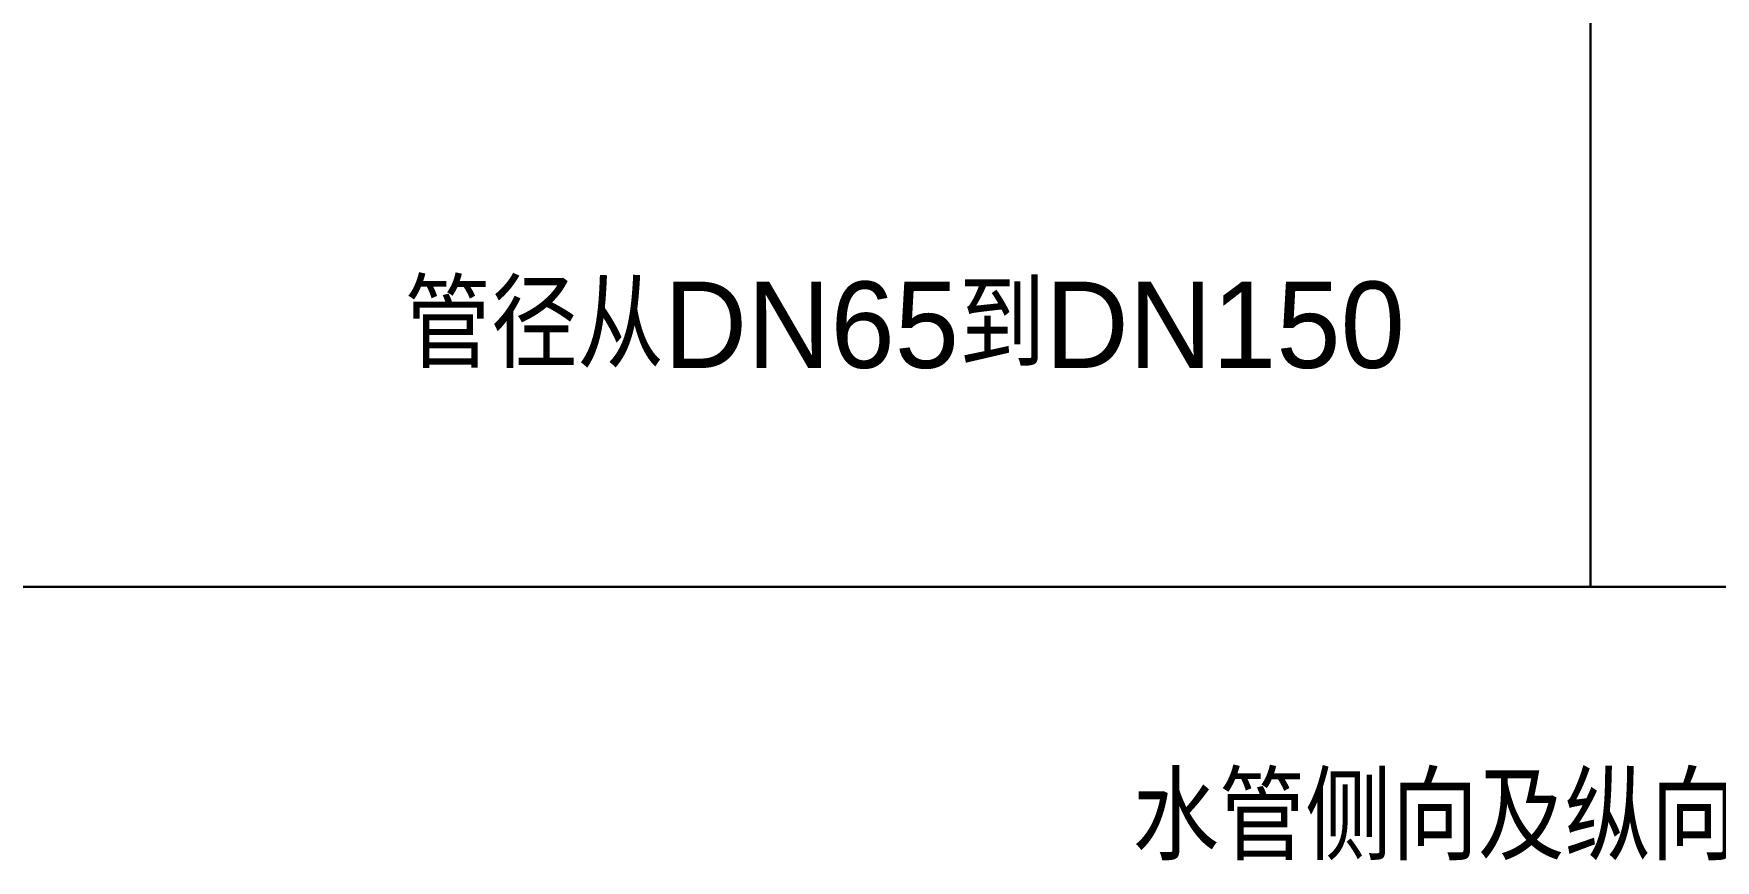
# Model space of a CAD drawing. Extents: x 1031190 to 1725648, y 733081 to 1571294.
# Drawn here: x 1126608 to 1138291, y 1240040 to 1245782 of the extents above; entities that cross this region are included whole.
import ezdxf

# ---------------------------------------------------------------- set-up
doc = ezdxf.new("R2010")
doc.units = 0
doc.header["$LTSCALE"] = 1000
doc.header["$MEASUREMENT"] = 0
doc.layers.add('bz', color=2, linetype='Continuous')
doc.styles.add('中西文等高字体', font='HZTXT_E.shx', dxfattribs={"width": 0.7, "height": 4, "bigfont": 'hztxt.shx'})

msp = doc.modelspace()

# ---------------------------------------------------------------- linework, layer by layer
at = {"color": 7}
msp.add_line((1148827.5, 1241937.5), (1124750, 1241941.5), dxfattribs=at)
for points in [[(1124745.7, 1256792.8), (1137422.9, 1256792.8), (1137422.9, 1241937.5), (1124745.7, 1241937.5)], [(1137422.9, 1256792.8), (1152561.3, 1256792.8), (1152561.3, 1241937.5), (1137422.9, 1241937.5)]]:
    msp.add_lwpolyline(points, close=True)

# ---------------------------------------------------------------- texts
at = {"layer": 'bz', "color": 7, "style": '中西文等高字体'}
for s, p in [('管径从DN65到DN150', (1129185.2, 1243460)), ('水管侧向及纵向支撑', (1134242.5, 1240040.8))]:
    msp.add_text(s, height=600, dxfattribs=at).set_placement(p)

doc.saveas('drawing.dxf')
